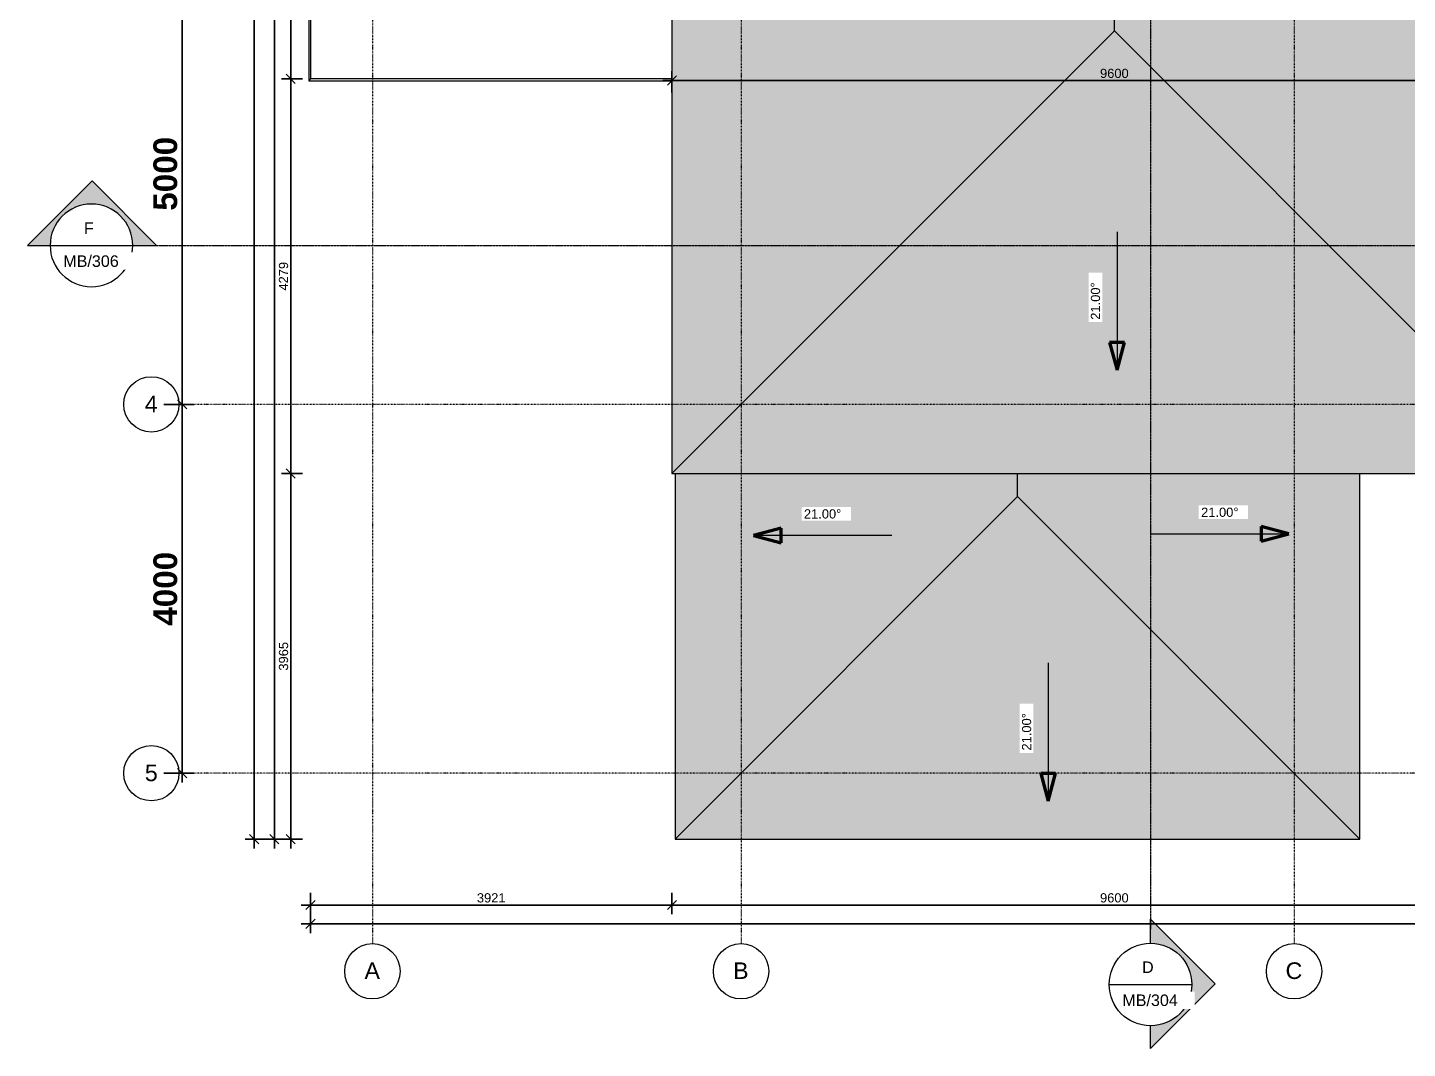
# Model space of a CAD drawing. Header units: millimetres. Extents: x -21051 to 202668, y -15646 to 13691.
# Drawn here: x 170765 to 185736, y -14890 to -3821 of the extents above; entities that cross this region are included whole.
import ezdxf

# ---------------------------------------------------------------- set-up
doc = ezdxf.new("R2010")
doc.units = ezdxf.units.MM
doc.linetypes.add('Dash dot', pattern=[15.875, 6.35, -4.7625, 0, -4.7625])
doc.linetypes.add('TD_Level Line', pattern=[8, 4, -2, 0, -2])
for name, color, linetype, lineweight in [('A-ANNO-DIMS', 211, 'Continuous', 9), ('A-DETL-MBND', 5, 'Continuous', 5), ('A-ROOF', 132, 'Continuous', 5), ('A-ROOF-PATT', 132, 'Continuous', 5), ('G-ANNO-DIMS', 111, 'Continuous', 9), ('G-ANNO-SYMB', 111, 'Continuous', 9), ('S-GRID', 1, 'Continuous', 9), ('S-GRID-IDEN', 1, 'Continuous', 9)]:
    doc.layers.add(name, color=color, linetype=linetype, lineweight=lineweight)
doc.layers.get('0').off()
doc.styles.add('Arial', font='arial.ttf', dxfattribs={"height": 250})
doc.styles.add('Arial_1', font='arial.ttf', dxfattribs={"height": 125})
doc.styles.add('Arial_2', font='arial.ttf', dxfattribs={"height": 180})
doc.styles.add('Arial_3', font='arial.ttf', dxfattribs={"height": 100})
doc.styles.add('Arial_B', font='arialbd.ttf', dxfattribs={"height": 257.936508})
doc.dimstyles.new('Arial_1_0', dxfattribs={"dimscale": 304.8, "dimtxt": 102.02594, "dimasz": 0.328084, "dimexe": 0.328084, "dimexo": 0.0625, "dimgap": 0.082021, "dimtad": 1, "dimdec": 0, "dimzin": 0, "dimdsep": 46, "dimtxsty": 'Arial_3', "dimblk1": 'OBLIQUE', "dimblk2": 'OBLIQUE', "dimsah": 1, "dimcen": 0.09, "dimdle": 0.328084, "dimazin": 0, "dimtfac": 1, "dimtdec": 4, "dimtix": 1, "dimtmove": 0, "dimatfit": 3, "dimfxl": 0.492126, "dimfxlon": 1, "dimtvp": 1, "dimtolj": 1, "dimtzin": 0, "dimarcsym": 2})
doc.dimstyles.new('Arial_2_5', dxfattribs={"dimscale": 304.8, "dimtxt": 255.06485, "dimasz": 0.328084, "dimexe": 0.656168, "dimexo": 0.0625, "dimgap": 0.164042, "dimtad": 1, "dimdec": 0, "dimzin": 0, "dimdsep": 46, "dimtxsty": 'Arial_B', "dimblk1": 'OBLIQUE', "dimblk2": 'OBLIQUE', "dimsah": 1, "dimcen": 0.09, "dimdle": 0.328084, "dimazin": 0, "dimtfac": 1, "dimtdec": 4, "dimtix": 1, "dimtmove": 0, "dimatfit": 3, "dimfxl": 0.492126, "dimfxlon": 1, "dimtvp": 1, "dimtolj": 1, "dimtzin": 0, "dimarcsym": 2})

# ---------------------------------------------------------------- blocks, each defined once
blk = doc.blocks.new('PARAPET1 - PARAPET-963186-03_Roof Level')
at = {"layer": 'A-DETL-MBND'}
for p, q in [((2134, 17241), (-5843, 16979)), ((2115, 17221), (-5823, 16960)), ((2244, 13302), (2115, 17221)), ((2263, 13303), (2134, 17241)), ((-5843, 16979), (-5714, 13040)), ((-5695, 13041), (-5823, 16960)), ((-3429, 16447), (1544, 16611)), ((1544, 16611), (1653, 13282))]:
    blk.add_line(p, q, dxfattribs=at)
for points in [[(2115, 17221), (2118, 17224), (2121, 17227), (2125, 17232), (2128, 17234), (2130, 17237), (2132, 17239), (2134, 17241), (2134, 17241), (2133, 17241)], [(-5823, 16960), (-5826, 16963), (-5830, 16966), (-5834, 16970), (-5837, 16973), (-5839, 16975), (-5841, 16977), (-5843, 16979), (-5843, 16979), (-5843, 16978)]]:
    blk.add_open_spline(points, degree=3, knots=[0, 0, 0, 0, 0.1111111, 0.1666667, 0.2222222, 0.2777778, 0.3333333, 0.4444444, 0.5555556, 0.5555556, 0.5555556, 0.5555556], dxfattribs=at)
blk = doc.blocks.new('Grid - _-182767-03_Roof Level')
at = {"layer": 'S-GRID-IDEN'}
blk.add_circle((0, 0), 3, dxfattribs=at)
blk = doc.blocks.new('_Oblique')
at = {"color": 0, "linetype": 'ByBlock', "lineweight": -2}
blk.add_line((-0.5, -0.5), (0.5, 0.5), dxfattribs=at)
blk = doc.blocks.new('*D1663')
at = {"layer": 'A-ANNO-DIMS', "color": 0, "lineweight": -2, "transparency": 16777216}
for p, q in [((172572, -7906), (172242, -7906)), ((172442, -12006), (172442, -7806)), ((172572, -11906), (172242, -11906))]:
    blk.add_line(p, q, dxfattribs=at)
at = {"layer": 'Defpoints', "color": 0, "transparency": 16777216}
for p in [(172442, -7906), (172592, -7906), (172592, -11906)]:
    blk.add_point(p, dxfattribs=at)
at = {"layer": 'A-ANNO-DIMS', "color": 0, "lineweight": -2, "transparency": 16777216, "xscale": 100, "yscale": 100, "zscale": 100}
for p, rotation in [((172442, -7906), 90), ((172442, -11906), 270)]:
    blk.add_blockref('_Oblique', p, dxfattribs=dict(at, rotation=rotation))
at = {"layer": 'A-ANNO-DIMS', "color": 0, "transparency": 16777216, "insert": (172260, -9906), "char_height": 257.9, "width": 932.81, "attachment_point": 5, "rotation": 90, "style": 'Arial_B'}
blk.add_mtext('\\A1;4000', dxfattribs=at)
blk = doc.blocks.new('*D1664')
at = {"layer": 'A-ANNO-DIMS', "color": 0, "lineweight": -2, "transparency": 16777216}
for p, q in [((172442, -8006), (172442, -2806)), ((172572, -2906), (172242, -2906)), ((172572, -7906), (172242, -7906))]:
    blk.add_line(p, q, dxfattribs=at)
at = {"layer": 'Defpoints', "color": 0, "transparency": 16777216}
for p in [(172442, -2906), (172592, -2906), (172592, -7906)]:
    blk.add_point(p, dxfattribs=at)
at = {"layer": 'A-ANNO-DIMS', "color": 0, "lineweight": -2, "transparency": 16777216, "xscale": 100, "yscale": 100, "zscale": 100}
for p, rotation in [((172442, -2906), 90), ((172442, -7906), 270)]:
    blk.add_blockref('_Oblique', p, dxfattribs=dict(at, rotation=rotation))
at = {"layer": 'A-ANNO-DIMS', "color": 0, "transparency": 16777216, "insert": (172260, -5406), "char_height": 257.9, "width": 932.81, "attachment_point": 5, "rotation": 90, "style": 'Arial_B'}
blk.add_mtext('\\A1;5000', dxfattribs=at)
blk = doc.blocks.new('*D1642')
at = {"layer": 'A-ANNO-DIMS', "color": 0, "lineweight": -2, "transparency": 16777216}
for p, q in [((173619, 3665), (173619, -4477)), ((173749, 3565), (173519, 3565)), ((173749, -4377), (173519, -4377))]:
    blk.add_line(p, q, dxfattribs=at)
at = {"layer": 'Defpoints', "color": 0, "transparency": 16777216}
for p in [(173769, 3565), (173619, -4377), (173769, -4377)]:
    blk.add_point(p, dxfattribs=at)
at = {"layer": 'A-ANNO-DIMS', "color": 0, "lineweight": -2, "transparency": 16777216, "xscale": 100, "yscale": 100, "zscale": 100}
for p, rotation in [((173619, 3565), 90), ((173619, -4377), 270)]:
    blk.add_blockref('_Oblique', p, dxfattribs=dict(at, rotation=rotation))
at = {"layer": 'A-ANNO-DIMS', "color": 0, "transparency": 16777216, "insert": (173542, -406), "char_height": 100, "width": 369.18, "attachment_point": 5, "rotation": 90, "style": 'Arial_3'}
blk.add_mtext('\\A1;7943', dxfattribs=at)
blk = doc.blocks.new('*D1643')
at = {"layer": 'A-ANNO-DIMS', "color": 0, "lineweight": -2, "transparency": 16777216}
for p, q in [((173619, -4277), (173619, -8756)), ((173749, -4377), (173519, -4377)), ((173749, -8656), (173519, -8656))]:
    blk.add_line(p, q, dxfattribs=at)
at = {"layer": 'Defpoints', "color": 0, "transparency": 16777216}
for p in [(173769, -4377), (173619, -8656), (173769, -8656)]:
    blk.add_point(p, dxfattribs=at)
at = {"layer": 'A-ANNO-DIMS', "color": 0, "lineweight": -2, "transparency": 16777216, "xscale": 100, "yscale": 100, "zscale": 100}
for p, rotation in [((173619, -4377), 90), ((173619, -8656), 270)]:
    blk.add_blockref('_Oblique', p, dxfattribs=dict(at, rotation=rotation))
at = {"layer": 'A-ANNO-DIMS', "color": 0, "transparency": 16777216, "insert": (173542, -6517), "char_height": 100, "width": 369.18, "attachment_point": 5, "rotation": 90, "style": 'Arial_3'}
blk.add_mtext('\\A1;4279', dxfattribs=at)
blk = doc.blocks.new('*D1644')
at = {"layer": 'A-ANNO-DIMS', "color": 0, "lineweight": -2, "transparency": 16777216}
for p, q in [((173749, -8656), (173519, -8656)), ((173619, -8556), (173619, -12721)), ((173749, -12621), (173519, -12621))]:
    blk.add_line(p, q, dxfattribs=at)
at = {"layer": 'Defpoints', "color": 0, "transparency": 16777216}
for p in [(173769, -8656), (173619, -12621), (173769, -12621)]:
    blk.add_point(p, dxfattribs=at)
at = {"layer": 'A-ANNO-DIMS', "color": 0, "lineweight": -2, "transparency": 16777216, "xscale": 100, "yscale": 100, "zscale": 100}
for p, rotation in [((173619, -8656), 90), ((173619, -12621), 270)]:
    blk.add_blockref('_Oblique', p, dxfattribs=dict(at, rotation=rotation))
at = {"layer": 'A-ANNO-DIMS', "color": 0, "transparency": 16777216, "insert": (173542, -10638), "char_height": 100, "width": 369.18, "attachment_point": 5, "rotation": 90, "style": 'Arial_3'}
blk.add_mtext('\\A1;3965', dxfattribs=at)
blk = doc.blocks.new('*D1645')
at = {"layer": 'A-ANNO-DIMS', "color": 0, "lineweight": -2, "transparency": 16777216}
for p, q in [((173442, -12721), (173442, 7944)), ((173572, 7844), (173342, 7844)), ((173572, -12621), (173342, -12621))]:
    blk.add_line(p, q, dxfattribs=at)
at = {"layer": 'Defpoints', "color": 0, "transparency": 16777216}
for p in [(173442, 7844), (173592, 7844), (173592, -12621)]:
    blk.add_point(p, dxfattribs=at)
at = {"layer": 'A-ANNO-DIMS', "color": 0, "lineweight": -2, "transparency": 16777216, "xscale": 100, "yscale": 100, "zscale": 100}
for p, rotation in [((173442, 7844), 90), ((173442, -12621), 270)]:
    blk.add_blockref('_Oblique', p, dxfattribs=dict(at, rotation=rotation))
at = {"layer": 'A-ANNO-DIMS', "color": 0, "transparency": 16777216, "insert": (173365, -2388), "char_height": 100, "width": 461.47, "attachment_point": 5, "rotation": 90, "style": 'Arial_3'}
blk.add_mtext('\\A1;20465', dxfattribs=at)
blk = doc.blocks.new('*D1647')
at = {"layer": 'A-ANNO-DIMS', "color": 0, "lineweight": -2, "transparency": 16777216}
for p, q in [((173224, -12721), (173224, 11144)), ((173355, 11044), (173124, 11044)), ((173355, -12621), (173124, -12621))]:
    blk.add_line(p, q, dxfattribs=at)
at = {"layer": 'Defpoints', "color": 0, "transparency": 16777216}
for p in [(173224, 11044), (173374, 11044), (173374, -12621)]:
    blk.add_point(p, dxfattribs=at)
at = {"layer": 'A-ANNO-DIMS', "color": 0, "lineweight": -2, "transparency": 16777216, "xscale": 100, "yscale": 100, "zscale": 100}
for p, rotation in [((173224, 11044), 90), ((173224, -12621), 270)]:
    blk.add_blockref('_Oblique', p, dxfattribs=dict(at, rotation=rotation))
at = {"layer": 'A-ANNO-DIMS', "color": 0, "transparency": 16777216, "insert": (173148, -788), "char_height": 100, "width": 461.47, "attachment_point": 5, "rotation": 90, "style": 'Arial_3'}
blk.add_mtext('\\A1;23665', dxfattribs=at)
blk = doc.blocks.new('*D1648')
at = {"layer": 'A-ANNO-DIMS', "color": 0, "lineweight": -2, "transparency": 16777216}
for p, q in [((173834, -13204), (173834, -13435)), ((177756, -13204), (177756, -13435)), ((173734, -13335), (177856, -13335))]:
    blk.add_line(p, q, dxfattribs=at)
at = {"layer": 'Defpoints', "color": 0, "transparency": 16777216}
for p in [(173834, -13185), (177756, -13185), (177756, -13335)]:
    blk.add_point(p, dxfattribs=at)
at = {"layer": 'A-ANNO-DIMS', "color": 0, "lineweight": -2, "transparency": 16777216, "xscale": 100, "yscale": 100, "zscale": 100, "rotation": 180}
blk.add_blockref('_Oblique', (173834, -13335), dxfattribs=at)
at = {"layer": 'A-ANNO-DIMS', "color": 0, "lineweight": -2, "transparency": 16777216, "xscale": 100, "yscale": 100, "zscale": 100}
blk.add_blockref('_Oblique', (177756, -13335), dxfattribs=at)
at = {"layer": 'A-ANNO-DIMS', "color": 0, "transparency": 16777216, "insert": (175795, -13258), "char_height": 100, "width": 369.18, "attachment_point": 5, "style": 'Arial_3'}
blk.add_mtext('\\A1;3921', dxfattribs=at)
blk = doc.blocks.new('*D1649')
at = {"layer": 'A-ANNO-DIMS', "color": 0, "lineweight": -2, "transparency": 16777216}
for p, q in [((177756, -13204), (177756, -13435)), ((187356, -13204), (187356, -13435)), ((177656, -13335), (187456, -13335))]:
    blk.add_line(p, q, dxfattribs=at)
at = {"layer": 'Defpoints', "color": 0, "transparency": 16777216}
for p in [(177756, -13185), (187356, -13185), (187356, -13335)]:
    blk.add_point(p, dxfattribs=at)
at = {"layer": 'A-ANNO-DIMS', "color": 0, "lineweight": -2, "transparency": 16777216, "xscale": 100, "yscale": 100, "zscale": 100, "rotation": 180}
blk.add_blockref('_Oblique', (177756, -13335), dxfattribs=at)
at = {"layer": 'A-ANNO-DIMS', "color": 0, "lineweight": -2, "transparency": 16777216, "xscale": 100, "yscale": 100, "zscale": 100}
blk.add_blockref('_Oblique', (187356, -13335), dxfattribs=at)
at = {"layer": 'A-ANNO-DIMS', "color": 0, "transparency": 16777216, "insert": (182556, -13258), "char_height": 100, "width": 369.18, "attachment_point": 5, "style": 'Arial_3'}
blk.add_mtext('\\A1;9600', dxfattribs=at)
blk = doc.blocks.new('*D1652')
at = {"layer": 'A-ANNO-DIMS', "color": 0, "lineweight": -2, "transparency": 16777216}
for p, q in [((173834, -13408), (173834, -13639)), ((200321, -13408), (200321, -13639)), ((173734, -13539), (200421, -13539))]:
    blk.add_line(p, q, dxfattribs=at)
at = {"layer": 'Defpoints', "color": 0, "transparency": 16777216}
for p in [(173834, -13389), (200321, -13389), (200321, -13539)]:
    blk.add_point(p, dxfattribs=at)
at = {"layer": 'A-ANNO-DIMS', "color": 0, "lineweight": -2, "transparency": 16777216, "xscale": 100, "yscale": 100, "zscale": 100, "rotation": 180}
blk.add_blockref('_Oblique', (173834, -13539), dxfattribs=at)
at = {"layer": 'A-ANNO-DIMS', "color": 0, "lineweight": -2, "transparency": 16777216, "xscale": 100, "yscale": 100, "zscale": 100}
blk.add_blockref('_Oblique', (200321, -13539), dxfattribs=at)
at = {"layer": 'A-ANNO-DIMS', "color": 0, "transparency": 16777216, "insert": (187078, -13463), "char_height": 100, "width": 461.47, "attachment_point": 5, "style": 'Arial_3'}
blk.add_mtext('\\A1;26486', dxfattribs=at)
blk = doc.blocks.new('*D1627')
at = {"layer": 'A-ANNO-DIMS', "color": 0, "lineweight": -2, "transparency": 16777216}
for p, q in [((177756, -4526), (177756, -4295)), ((187356, -4526), (187356, -4295)), ((187456, -4395), (177656, -4395))]:
    blk.add_line(p, q, dxfattribs=at)
at = {"layer": 'Defpoints', "color": 0, "transparency": 16777216}
for p in [(177756, -4395), (177756, -4545), (187356, -4545)]:
    blk.add_point(p, dxfattribs=at)
at = {"layer": 'A-ANNO-DIMS', "color": 0, "lineweight": -2, "transparency": 16777216, "xscale": 100, "yscale": 100, "zscale": 100, "rotation": 180}
blk.add_blockref('_Oblique', (177756, -4395), dxfattribs=at)
at = {"layer": 'A-ANNO-DIMS', "color": 0, "lineweight": -2, "transparency": 16777216, "xscale": 100, "yscale": 100, "zscale": 100}
blk.add_blockref('_Oblique', (187356, -4395), dxfattribs=at)
at = {"layer": 'A-ANNO-DIMS', "color": 0, "transparency": 16777216, "insert": (182556, -4318), "char_height": 100, "width": 369.18, "attachment_point": 5, "style": 'Arial_3'}
blk.add_mtext('\\A1;9600', dxfattribs=at)
blk = doc.blocks.new('Section - _-1243848-03_Roof Level')
at = {"layer": 'G-ANNO-SYMB'}
h = blk.add_hatch(color=256, dxfattribs=at)
edge = h.paths.add_edge_path()
edge.add_line((-12.93, 0), (-5.93, 7))
edge.add_line((-5.93, 7), (1.07, 0))
edge.add_line((1.07, 0), (-1.52, 0))
edge.add_arc((-6, 0), 4.48, 0, 180)
edge.add_line((-10.48, 0), (-12.93, 0))
for p, q in [((-5.93, 7), (-12.93, 0)), ((1.07, 0), (-5.93, 7)), ((-12.93, 0), (-10.48, 0)), ((-1.52, 0), (1.07, 0))]:
    blk.add_line(p, q, dxfattribs=at)
for start, end in [(360, 180), (0, 180), (180, 360)]:
    blk.add_arc((-6, 0), 4.48, start, end, dxfattribs=at)

msp = doc.modelspace()

# ---------------------------------------------------------------- hatches: boundary and pattern name
at = {"layer": 'A-DETL-MBND'}
h = msp.add_hatch(dxfattribs=at)
h.set_pattern_fill('FP_4', color=256, style=0, pattern_type=2)
h.set_pattern_definition([(185.321, (189768.3073, 768.729), (1422.7774649, 126.991261), [109.552, -2629.24]), (90, (189659.23, 758.57), (-118.565, 127), [10.16, -116.84]), (270, (189649.74, 885.57), (118.565, -127), [35.56, -91.44]), (0, (189649.74, 850.01), (118.565, 127), [11.856, -106.708]), (180, (189661.6, 768.73), (-118.565, -127), [11.856, -106.708]), (270, (189649.74, 768.73), (118.565, -127), [10.16, -116.84]), (270, (189659.23, 885.57), (118.565, -127), [25.4, -101.6]), (354.679, (189659.2273, 860.169), (1422.7774649, -126.991261), [109.552, -2629.24]), (320.782, (189665.1563, 860.169), (-2015.6072356, 1650.990985), [32.138, -3181.648]), (287.286, (189690.054, 839.85), (118.566, -253.99939), [31.922, -367.1]), (252.714, (189699.54, 809.37), (118.566, 253.99939), [31.922, -367.1]), (219.218, (189690.0543, 778.889), (-2015.6072356, -1650.990985), [32.138, -3181.648]), (288.981, (189681.755, 833.499), (-474.2663295, 1396.9973541), [25.517, -2526.225]), (251.019, (189690.054, 809.369), (-474.2663295, -1396.9973541), [25.517, -2526.225]), (219.321, (189681.755, 785.239), (-1541.3477461, -1269.9923843), [26.055, -2579.41]), (320.679, (189661.599, 850.009), (-1541.3477461, 1269.9923843), [26.055, -2579.41])])
h.paths.add_polyline_path([(177790.9, -12621), (181505.9, -8906), (181505.9, -8656), (177790.9, -8656), (177790.9, -10003)])
h = msp.add_hatch(dxfattribs=at)
h.set_pattern_fill('FP_5', color=256, style=0, pattern_type=2)
h.set_pattern_definition([(5.321, (189752.8283, 1002.409), (-1422.7774649, -126.991261), [109.552, -2629.24]), (270, (189861.91, 1012.57), (118.565, -127), [10.16, -116.84]), (90, (189871.39, 885.57), (-118.565, 127), [35.56, -91.44]), (180, (189871.39, 921.13), (-118.565, -127), [11.856, -106.708]), (0, (189859.54, 1002.41), (118.565, 127), [11.856, -106.708]), (90, (189871.39, 1002.41), (-118.565, 127), [10.16, -116.84]), (90, (189861.91, 885.57), (-118.565, 127), [25.4, -101.6]), (174.679, (189861.9083, 910.969), (-1422.7774649, 126.991261), [109.552, -2629.24]), (140.782, (189855.9793, 910.969), (2015.6072356, -1650.990985), [32.138, -3181.648]), (107.286, (189831.08, 931.29), (-118.566, 253.99939), [31.922, -367.1]), (72.714, (189821.596, 961.77), (-118.566, -253.99939), [31.922, -367.1]), (39.218, (189831.0813, 992.249), (2015.6072356, 1650.990985), [32.138, -3181.648]), (108.981, (189839.38, 937.639), (474.2663295, -1396.9973541), [25.517, -2526.225]), (71.019, (189831.081, 961.769), (474.2663295, 1396.9973541), [25.517, -2526.225]), (39.321, (189839.38, 985.899), (1541.3477461, 1269.9923843), [26.055, -2579.41]), (140.679, (189859.536, 921.129), (1541.3477461, -1269.9923843), [26.055, -2579.41])])
h.paths.add_polyline_path([(185220.9, -12621), (185220.9, -8656), (181505.9, -8656), (181505.9, -8906), (183566, -10966)])
h = msp.add_hatch(dxfattribs=at)
h.set_pattern_fill('FP_6', color=256, style=0, pattern_type=2)
h.set_pattern_definition([(275.321, (191093.7423, -364.194), (-126.991261, 1422.7774649), [109.552, -2629.24]), (180, (191103.9, -473.27), (-127, -118.565), [10.16, -116.84]), (0, (190976.9, -482.76), (127, 118.565), [35.56, -91.44]), (90, (191012.46, -482.76), (-127, 118.565), [11.856, -106.708]), (270, (191093.74, -470.9), (127, -118.565), [11.856, -106.708]), (0, (191093.74, -482.76), (127, 118.565), [10.16, -116.84]), (0, (190976.9, -473.27), (127, 118.565), [25.4, -101.6]), (84.679, (191002.3023, -473.274), (126.991261, 1422.7774649), [109.552, -2629.24]), (50.782, (191002.3023, -467.346), (-1650.990985, -2015.6072356), [32.138, -3181.648]), (17.286, (191022.622, -442.447), (253.99939, 118.566), [31.922, -367.1]), (342.714, (191053.102, -432.962), (-253.99939, 118.566), [31.922, -367.1]), (309.218, (191083.5823, -442.447), (1650.990985, -2015.6072356), [32.138, -3181.648]), (18.981, (191028.972, -450.747), (-1396.9973541, -474.2663295), [25.517, -2526.225]), (341.019, (191053.102, -442.447), (1396.9973541, -474.2663295), [25.517, -2526.225]), (309.321, (191077.232, -450.747), (1269.9923843, -1541.3477461), [26.055, -2579.41]), (50.679, (191012.462, -470.903), (-1269.9923843, -1541.3477461), [26.055, -2579.41])])
h.paths.add_polyline_path([(185220.9, -12621), (181505.9, -8906), (177790.9, -12621), (183566, -12621)])
at = {"layer": 'A-ROOF-PATT'}
h = msp.add_hatch(dxfattribs=at)
h.set_pattern_fill('FP_8', color=256, style=0, pattern_type=2)
h.set_pattern_definition([(185.321, (189316.0073, 768.729), (1422.7774649, 126.991261), [109.552, -2629.24]), (90, (189206.93, 758.57), (-118.565, 127), [10.16, -116.84]), (270, (189197.44, 885.57), (118.565, -127), [35.56, -91.44]), (0, (189197.44, 850.01), (118.565, 127), [11.856, -106.708]), (180, (189209.3, 768.73), (-118.565, -127), [11.856, -106.708]), (270, (189197.44, 768.73), (118.565, -127), [10.16, -116.84]), (270, (189206.93, 885.57), (118.565, -127), [25.4, -101.6]), (354.679, (189206.9273, 860.169), (1422.7774649, -126.991261), [109.552, -2629.24]), (320.782, (189212.8553, 860.169), (-2015.6072356, 1650.990985), [32.138, -3181.648]), (287.286, (189237.754, 839.85), (118.566, -253.99939), [31.922, -367.1]), (252.714, (189247.24, 809.37), (118.566, 253.99939), [31.922, -367.1]), (219.218, (189237.7543, 778.889), (-2015.6072356, -1650.990985), [32.138, -3181.648]), (288.981, (189229.455, 833.499), (-474.2663295, 1396.9973541), [25.517, -2526.225]), (251.019, (189237.754, 809.369), (-474.2663295, -1396.9973541), [25.517, -2526.225]), (219.321, (189229.455, 785.239), (-1541.3477461, -1269.9923843), [26.055, -2579.41]), (320.679, (189209.299, 850.009), (-1541.3477461, 1269.9923843), [26.055, -2579.41])])
h.paths.add_polyline_path([(177755.9, -8656), (182555.9, -3856), (182555.9, 3044), (177755.9, 7844), (177755.9, -8495.5)])
h = msp.add_hatch(dxfattribs=at)
h.set_pattern_fill('FP_10', color=256, style=0, pattern_type=2)
h.set_pattern_definition([(5.321, (190474.8263, 1002.409), (-1422.777465, -126.991261), [109.552, -2629.24]), (270, (190583.91, 1012.57), (118.565, -127), [10.16, -116.84]), (90, (190593.39, 885.57), (-118.565, 127), [35.56, -91.44]), (180, (190593.39, 921.13), (-118.565, -127), [11.856, -106.708]), (0, (190581.53, 1002.41), (118.565, 127), [11.856, -106.708]), (90, (190593.39, 1002.41), (-118.565, 127), [10.16, -116.84]), (90, (190583.91, 885.57), (-118.565, 127), [25.4, -101.6]), (174.679, (190583.9063, 910.969), (-1422.777465, 126.991261), [109.552, -2629.24]), (140.782, (190577.9773, 910.969), (2015.6072356, -1650.990985), [32.138, -3181.648]), (107.286, (190553.08, 931.29), (-118.566, 253.99939), [31.922, -367.1]), (72.714, (190543.594, 961.77), (-118.566, -253.99939), [31.922, -367.1]), (39.218, (190553.0793, 992.249), (2015.6072356, 1650.990985), [32.138, -3181.648]), (108.981, (190561.378, 937.639), (474.2663295, -1396.9973541), [25.517, -2526.225]), (71.019, (190553.079, 961.769), (474.2663295, 1396.9973541), [25.517, -2526.225]), (39.321, (190561.378, 985.899), (1541.347746, 1269.9923843), [26.055, -2579.41]), (140.679, (190581.534, 921.129), (1541.347746, -1269.9923843), [26.055, -2579.41])])
h.paths.add_polyline_path([(187355.9, -8656), (187355.9, -2041), (186490.9, -2041), (186490.9, -2021), (186475.9, -2021), (186475.9, 2824), (187355.9, 2824), (187355.9, 7844), (182555.9, 3044), (182555.9, -3856), (187195.5, -8495.5)])
h = msp.add_hatch(dxfattribs=at)
h.set_pattern_fill('FP_7', color=256, style=0, pattern_type=2)
h.set_pattern_definition([(275.321, (191093.7423, -302.784), (-126.991261, 1422.7774649), [109.552, -2629.24]), (180, (191103.9, -411.86), (-127, -118.565), [10.16, -116.84]), (0, (190976.9, -421.35), (127, 118.565), [35.56, -91.44]), (90, (191012.46, -421.35), (-127, 118.565), [11.856, -106.708]), (270, (191093.74, -409.49), (127, -118.565), [11.856, -106.708]), (0, (191093.74, -421.35), (127, 118.565), [10.16, -116.84]), (0, (190976.9, -411.86), (127, 118.565), [25.4, -101.6]), (84.679, (191002.3023, -411.863), (126.991261, 1422.7774649), [109.552, -2629.24]), (50.782, (191002.3023, -405.935), (-1650.990985, -2015.6072356), [32.138, -3181.648]), (17.286, (191022.622, -381.037), (253.99939, 118.566), [31.922, -367.1]), (342.714, (191053.102, -371.55), (-253.99939, 118.566), [31.922, -367.1]), (309.218, (191083.5823, -381.037), (1650.990985, -2015.6072356), [32.138, -3181.648]), (18.981, (191028.972, -389.336), (-1396.9973541, -474.2663295), [25.517, -2526.225]), (341.019, (191053.102, -381.037), (1396.9973541, -474.2663295), [25.517, -2526.225]), (309.321, (191077.232, -389.336), (1269.9923843, -1541.3477461), [26.055, -2579.41]), (50.679, (191012.462, -409.492), (-1269.9923843, -1541.3477461), [26.055, -2579.41])])
h.paths.add_polyline_path([(186959.7, -8656), (187355.9, -8656), (182555.9, -3856), (177755.9, -8656), (185262.8, -8656)])
at = {"layer": 'G-ANNO-DIMS', "lineweight": 50}
for points in [[(182585.4, -7536.4), (182665.8, -7236.4), (182505, -7236.4)], [(178639.9, -9328.6), (178939.9, -9408.9), (178939.9, -9248.2)], [(184449.5, -9310.6), (184149.5, -9230.2), (184149.5, -9391)], [(181838.2, -12208), (181918.6, -11908), (181757.8, -11908)]]:
    msp.add_hatch(color=256, dxfattribs=at).paths.add_polyline_path(points)

# ---------------------------------------------------------------- linework, layer by layer
at = {"layer": 'A-DETL-MBND'}
for p, q in [((177790.9, -8656), (177790.9, -12621)), ((181505.9, -8906), (181505.9, -8656)), ((185220.9, -12621), (185220.9, -8656)), ((177790.9, -12621), (181505.9, -8906)), ((181505.9, -8906), (185220.9, -12621)), ((177790.9, -12621), (185220.9, -12621))]:
    msp.add_line(p, q, dxfattribs=at)
at = {"layer": 'A-ROOF'}
for p, q in [((177755.9, 7844), (177755.9, -8656)), ((182555.9, -3856), (182555.9, 3044)), ((182555.9, -3856), (177755.9, -8656)), ((187355.9, -8656), (182555.9, -3856)), ((177755.9, -8656), (187355.9, -8656))]:
    msp.add_line(p, q, dxfattribs=at)
at = {"layer": 'G-ANNO-DIMS'}
for p, q in [((182585.4, -6036.4), (182585.4, -7536.4)), ((180139.9, -9328.6), (178639.9, -9328.6)), ((182949.5, -9310.6), (184449.5, -9310.6)), ((181838.2, -10708), (181838.2, -12208))]:
    msp.add_line(p, q, dxfattribs=at)
at = {"layer": 'G-ANNO-DIMS', "lineweight": 50}
for p, q in [((182665.8, -7236.4), (182505, -7236.4)), ((182505, -7236.4), (182585.4, -7536.4)), ((182585.4, -7536.4), (182665.8, -7236.4)), ((178939.9, -9248.2), (178639.9, -9328.6)), ((178939.9, -9408.9), (178939.9, -9248.2)), ((184449.5, -9310.6), (184149.5, -9230.2)), ((184149.5, -9230.2), (184149.5, -9391)), ((178639.9, -9328.6), (178939.9, -9408.9)), ((184149.5, -9391), (184449.5, -9310.6)), ((181918.6, -11908), (181757.8, -11908)), ((181757.8, -11908), (181838.2, -12208)), ((181838.2, -12208), (181918.6, -11908))]:
    msp.add_line(p, q, dxfattribs=at)
at = {"layer": 'G-ANNO-SYMB', "linetype": 'TD_Level Line', "lineweight": 18}
for p, q in [((182948, 12398.2), (182948, -13597.2)), ((172057.2, -6182.5), (201375.8, -6182.5))]:
    msp.add_line(p, q, dxfattribs=at)
at = {"layer": 'G-ANNO-SYMB'}
for p, q in [((171009.2, -6182.5), (171905.2, -6182.5)), ((182500, -14197.2), (183396, -14197.2))]:
    msp.add_line(p, q, dxfattribs=at)
at = {"layer": 'S-GRID', "linetype": 'Dash dot', "lineweight": 18}
for p, q in [((174505.9, 9902.9), (174505.9, -11253.8)), ((178505.9, 9902.9), (178505.9, -11253.8)), ((184505.9, 9902.9), (184505.9, -11253.8)), ((174907.3, -7906), (172407.3, -7906)), ((199158.9, -7906), (174907.3, -7906)), ((174505.9, -11253.8), (174505.9, -13753.8)), ((178505.9, -11253.8), (178505.9, -13753.8)), ((184505.9, -11253.8), (184505.9, -13753.8)), ((174907.3, -11906), (172407.3, -11906)), ((199158.9, -11906), (174907.3, -11906))]:
    msp.add_line(p, q, dxfattribs=at)

# ---------------------------------------------------------------- block references
at = {"layer": 'A-DETL-MBND', "rotation": 88.11700695989701}
msp.add_blockref('PARAPET1 - PARAPET-963186-03_Roof Level', (190976.9, 885.6), dxfattribs=at)
at = {"layer": 'G-ANNO-SYMB', "xscale": 99.99999999999994, "yscale": 99.99999999999994, "zscale": 99.99999999999994}
msp.add_blockref('Section - _-1243848-03_Roof Level', (172057.2, -6182.5), dxfattribs=at)
at = {"layer": 'G-ANNO-SYMB', "extrusion": (0, 0, -1), "xscale": 99.99999999999994, "yscale": 99.99999999999994, "zscale": 99.99999999999994, "rotation": 90.00000000000064}
msp.add_blockref('Section - _-1243848-03_Roof Level', (-182948, -13597.2), dxfattribs=at)
at = {"layer": 'S-GRID-IDEN'}
for p, xscale, yscale, zscale, rotation in [((172107.3, -7906), 99.99999999999994, 99.99999999999994, 99.99999999999994, 90), ((172107.3, -11906), 99.99999999999994, 99.99999999999994, 99.99999999999994, 90), ((174505.9, -14053.8), 99.99999999999993, 99.99999999999993, 99.99999999999993, 180), ((178505.9, -14053.8), 99.99999999999993, 99.99999999999993, 99.99999999999993, 180), ((184505.9, -14053.8), 99.99999999999994, 99.99999999999994, 99.99999999999994, 180)]:
    msp.add_blockref('Grid - _-182767-03_Roof Level', p, dxfattribs=dict(at, xscale=xscale, yscale=yscale, zscale=zscale, rotation=rotation))

# ---------------------------------------------------------------- dimensions: what is measured, and where the dimension line sits
at = {"layer": 'A-ANNO-DIMS'}
for base, p1, p2, override, picture, middle in [((173224.2, 11044), (173374.2, -12621), (173374.2, 11044), {"dimpost": '<>', "dimfxl": 23665}, '*D1647', (173148.1, -788.5)), ((173441.5, 7844), (173591.5, -12621), (173591.5, 7844), {"dimpost": '<>', "dimfxl": 20465}, '*D1645', (173365.5, -2388.5)), ((173618.5, -4377.4), (173768.5, 3565.5), (173768.5, -4377.4), {"dimpost": '<>', "dimfxl": 7942.879689}, '*D1642', (173542.4, -406)), ((173618.5, -8656), (173768.5, -4377.4), (173768.5, -8656), {"dimpost": '<>', "dimfxl": 4278.560156}, '*D1643', (173542.5, -6516.7)), ((173618.5, -12621), (173768.5, -8656), (173768.5, -12621), {"dimpost": '<>', "dimfxl": 3965}, '*D1644', (173542.4, -10638.5))]:
    dim = msp.add_linear_dim(base=base, p1=p1, p2=p2, angle=90, dimstyle='Arial_1_0', override=override, dxfattribs=at)
    dim.commit()
    dim.dimension.update_dxf_attribs({"geometry": picture, "text_midpoint": middle})
for base, p1, p2, override, picture, middle in [((177755.9, -4394.6), (187355.9, -4544.6), (177755.9, -4544.6), {"dimpost": '<>', "dimfxl": 9600}, '*D1627', (182555.9, -4318.5)), ((177755.9, -13334.5), (173834.5, -13184.5), (177755.9, -13184.5), {"dimpost": '<>', "dimfxl": 3921.439844}, '*D1648', (175795.2, -13258.4)), ((187355.9, -13334.5), (177755.9, -13184.5), (187355.9, -13184.5), {"dimpost": '<>', "dimfxl": 9600}, '*D1649', (182555.9, -13258.5)), ((200320.9, -13538.9), (173834.5, -13388.9), (200320.9, -13388.9), {"dimpost": '<>', "dimfxl": 26486.439844}, '*D1652', (187077.7, -13462.8))]:
    dim = msp.add_linear_dim(base=base, p1=p1, p2=p2, dimstyle='Arial_1_0', override=override, dxfattribs=at)
    dim.commit()
    dim.dimension.update_dxf_attribs({"geometry": picture, "text_midpoint": middle})

# ---------------------------------------------------------------- next in the draw order: texts
at = {"layer": 'G-ANNO-DIMS', "char_height": 100, "width": 484.823, "attachment_point": 1, "rotation": 90, "line_spacing_factor": 0.941778, "style": 'Arial_2', "bg_fill": 3, "box_fill_scale": 1.25, "bg_fill_color": 256, "bg_fill_true_color": 13158600, "bg_fill_transparency": 0}
for insert in [(182300.9, -6988.4), (181553.6, -11660)]:
    msp.add_mtext('21.00°', dxfattribs=dict(at, insert=insert))
at = {"layer": 'G-ANNO-DIMS', "char_height": 100, "width": 484.823, "attachment_point": 1, "line_spacing_factor": 0.941778, "style": 'Arial_2', "bg_fill": 3, "box_fill_scale": 1.25, "bg_fill_color": 256, "bg_fill_true_color": 13158600, "bg_fill_transparency": 0}
for insert in [(179187.9, -9044), (183497.5, -9026.1)]:
    msp.add_mtext('21.00°', dxfattribs=dict(at, insert=insert))
at = {"layer": 'G-ANNO-SYMB', "char_height": 125, "attachment_point": 1, "style": 'Arial', "bg_fill": 3, "box_fill_scale": 1.25, "bg_fill_color": 256, "bg_fill_true_color": 13158600, "bg_fill_transparency": 0}
for s, insert, width in [('F', (171375.5, -5932.4), 136.287), ('MB/306', (171151.8, -6290.6), 753.586), ('D', (182856.3, -13947.1), 160.337), ('MB/304', (182642.6, -14305.3), 753.586)]:
    msp.add_mtext(s, dxfattribs=dict(at, insert=insert, width=width))
at = {"layer": 'S-GRID-IDEN', "char_height": 180, "attachment_point": 1, "style": 'Arial_1', "bg_fill": 3, "box_fill_scale": 1.25, "bg_fill_color": 256, "bg_fill_true_color": 13158600, "bg_fill_transparency": 0}
for s, insert, width in [('4', (172036.8, -7812), 168.354), ('5', (172036.8, -11812), 168.354), ('A', (174420, -13957.1), 200.422), ('B', (178420, -13957.1), 200.422), ('C', (184413.5, -13957.1), 216.456)]:
    msp.add_mtext(s, dxfattribs=dict(at, insert=insert, width=width))

# ---------------------------------------------------------------- next in the draw order: dimensions: what is measured, and where the dimension line sits
at = {"layer": 'A-ANNO-DIMS'}
for base, p1, p2, override, picture, middle in [((172441.5, -2906), (172591.5, -7906), (172591.5, -2906), {"dimpost": '<>', "dimfxl": 5000}, '*D1664', (172259.8, -5406)), ((172441.5, -7906), (172591.5, -11906), (172591.5, -7906), {"dimpost": '<>', "dimfxl": 4000}, '*D1663', (172259.8, -9906))]:
    dim = msp.add_linear_dim(base=base, p1=p1, p2=p2, angle=90, dimstyle='Arial_2_5', override=override, dxfattribs=at)
    dim.commit()
    dim.dimension.update_dxf_attribs({"geometry": picture, "text_midpoint": middle})

doc.saveas('drawing.dxf')
